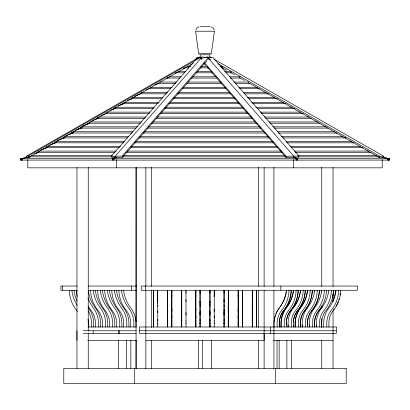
<?xml version="1.0" encoding="UTF-8"?>
<svg xmlns="http://www.w3.org/2000/svg" width="410" height="410" viewBox="0 0 410 410"><rect width="100%" height="100%" fill="white"/><g stroke="black" fill="none" stroke-linecap="round" stroke-linejoin="round"><path stroke-width="0.61" d="M76.952 340.459L76.952 330.762M153.391 323.705L153.391 317.591M153.412 294.887L153.412 290.27M153.524 326.995L153.524 323.065M153.396 317.883L153.407 293.37M153.519 324.915L153.519 320.763M153.401 311.415L153.401 309.002M157.758 324.915L157.758 323.065M157.645 303.169L157.645 290.27L157.737 293.15M167.516 323.705L167.516 320.763M167.511 321.22L167.516 310.867M167.526 306.198L167.531 290.27M167.639 324.915L167.639 326.995L167.644 323.065M167.521 312.594L167.521 303.989M171.749 315.828L171.749 324.915M171.769 296.604L171.764 290.27M171.882 323.065L171.882 326.995M171.754 317.883L171.764 294.974M171.754 311.415L171.759 309.002M181.635 323.705L181.635 312.456M181.65 301.586L181.65 291.402M181.768 323.065L181.763 326.995M181.64 315.136L181.645 299.638M186.002 323.065L186.002 326.995M195.76 323.705L195.754 315.828M195.883 326.995L195.888 323.065M195.76 317.883L195.775 290.27M195.883 324.915L195.883 320.763M195.765 311.415L195.765 309.002M199.993 323.705L199.993 312.456M200.008 303.169L200.008 290.27M200.126 323.065L200.121 326.995M199.998 315.136L200.003 301.13M209.879 323.705L209.874 319.395M209.879 320.763L209.879 310.867M209.894 306.198L209.894 290.27M210.007 324.915L210.007 326.995L210.012 323.065M209.884 312.594L209.889 303.989M214.245 323.065L214.245 326.995M224.003 323.705L224.003 312.456M224.019 301.586L224.019 291.402M224.132 323.065L224.126 326.995M224.003 315.136L224.014 299.638M228.237 323.705L228.232 319.395M228.237 320.763L228.242 309.36M228.252 306.198L228.252 290.27M228.37 323.065L228.37 326.995M228.242 312.594L228.247 305.358M238.123 323.705L238.123 315.828M238.143 296.604L238.138 290.27M238.251 326.995L238.256 323.065M238.123 317.883L238.138 294.974M238.251 324.915L238.251 320.763M238.128 311.415L238.133 309.002M242.361 323.705L242.361 312.456M242.377 303.169L242.377 290.27M242.489 323.065L242.484 326.995M242.361 315.136L242.371 301.13M252.247 323.705L252.242 319.395M252.247 320.763L252.247 310.867M252.258 306.198L252.268 290.27M252.375 323.065L252.37 326.995M252.252 312.594L252.252 305.358M256.481 315.828L256.481 324.915M256.501 296.604L256.501 290.27M256.614 323.065L256.614 326.995M256.486 317.883L256.496 294.974M256.491 310.308L256.491 309.002M264.117 368.421L264.117 290.357M264.117 286.518L264.117 167.5M293.355 290.27L293.304 291.746A33.999 29.417 90 0 1 286.318 307.936A23.765 20.597 -90 0 0 281.014 324.915L281.014 326.995M314.562 307.936A33.999 29.417 90 0 0 321.548 291.746L321.599 290.27M293.314 291.402L293.263 291.746A33.999 29.469 90 0 1 286.267 307.936A23.765 20.561 -90 0 0 281.075 324.915L281.075 326.995M314.444 291.746L314.496 291.402M321.507 291.746L321.558 290.27M27.813 157.276L20.5 158.726L20.777 160.1L389.223 160.1L389.5 158.726L297.373 158.726L297.096 160.1L295.923 159.639M195.78 30.022L197.015 27.947L199.091 26.711M207.24 56.995L293.909 156.277L293.432 157.486L298.521 157.245L299.003 156.025L213.128 57.672L207.24 56.995L204.923 57.62M209.776 57.672L210.161 56.995M209.705 57.789L210.151 57.005L211.268 57.631M379.183 157.455L379.855 156.277L383.775 156.277L383.099 157.455L379.183 157.455L247.983 82.441M211.217 53.859L210.668 54.453M194.765 60.085L196.872 57.672L200.403 57.267M115.251 157.455L111.894 157.455L111.218 156.277L193.74 62.053M195.847 59.65L196.687 58.691L198.486 58.128M111.218 156.277L115.138 156.277L202.084 56.995L208.352 57.672L208.562 58.891L207.721 59.85M206.881 60.808L122.416 157.245L115.348 157.486L115.133 156.266L122.206 156.025L208.352 57.672M193.151 63.335L28.9 157.245L26.916 157.486L26.219 156.266L199.849 57.005L200.295 57.789M26.219 156.266L28.203 156.025L200.223 57.672L199.839 56.995M174.947 73.349L176.095 72.857M154.872 84.839L158.911 83.122M146.242 89.851L149.783 88.375M166.501 78.3L168.208 77.598M114.093 159.639L112.95 160.1L112.924 158.726L116.276 157.337M114.041 159.639L112.924 160.1L112.678 158.726L20.5 158.726M112.678 158.726L116.097 157.337M134.67 96.273L141.06 93.706M118.213 105.836L124.03 103.504M101.039 115.635L106.851 113.303M68.424 134.767L73.062 132.896M48.831 145.473L56.395 142.439M137.37 95.105L140.292 93.941M85.962 124.732L89.467 123.333M65.815 135.7L73.405 132.666M63.652 137.058L63.991 137.919L65.154 137.452M52.388 144.074L55.309 142.905M120.545 104.904L123.492 103.735M112.478 109.567L115.425 108.404M82.846 125.901L89.918 123.102M80.657 127.264L80.995 128.12L82.174 127.653M127.464 100.47L132.204 98.605M110.562 110.269L115.307 108.404M92.424 120.535L98.374 118.203M60.147 139.431L64.308 137.796M130.324 99.451L132.035 98.784M75.143 130.4L81.969 127.73M77.459 129.509L80.878 128.176M73.4 132.573L72.262 133.019L71.904 132.163M56.975 140.64L64.97 137.529M54.858 141.957L55.196 142.818L56.339 142.373M94.577 119.71L98.005 118.377M183.193 68.475L184.91 67.824M40.759 150.019L47.621 147.441M43.665 148.943L47.104 147.656M34.517 153.847L38.596 152.387M35.644 153.432L38.617 152.387M199.685 57.754L202.084 57.005M203.186 58.076L200.874 58.691L201.71 59.65M27.752 157.276L20.551 158.726L20.823 160.1L22.627 159.741L20.777 160.1M28.956 157.03L30.755 156.666M29.033 157.03L30.253 156.789M204.231 62.535L286.072 156.277L299.003 156.025M200.29 26.517L209.71 26.517M201.674 57.584L200.29 57.584L200.29 54.761L209.71 54.761L209.71 57.584L209.074 57.584M203.78 57.584L206.22 57.584M186.98 66.584L190.722 66.584M201.207 66.584L207.439 66.584M220.477 66.584L222.343 66.584M184.982 67.875L188.723 67.875M200.587 67.875L208.69 67.875M221.851 67.875L223.096 67.875M178.381 71.514L186.037 71.514M197.323 71.514L211.996 71.514M224.583 71.514L230.958 71.514M175.685 72.806L184.618 72.806M196.047 72.806L212.636 72.806M226.002 72.806L231.742 72.806M169.407 76.788L181.246 76.788M192.741 76.788L216.188 76.788M229.487 76.788L240.081 76.788M167.444 78.064L179.908 78.064M191.47 78.064L216.823 78.064M230.2 78.064L240.173 78.064M159.967 82.046L176.536 82.046M188.267 82.046L220.764 82.046M233.936 82.046L248.593 82.046M157.952 83.317L175.793 83.317M186.991 83.317L221.4 83.317M235.314 83.317L249.972 83.317M150.383 87.299L172.149 87.299M183.598 87.299L225.203 87.299M238.851 87.299L257.413 87.299M149.635 88.57L170.76 88.57M182.317 88.57L225.843 88.57M239.599 88.57L259.443 88.57M141.03 92.557L167.741 92.557M178.709 92.557L229.59 92.557M243.314 92.557L266.213 92.557M140.287 93.829L166.363 93.829M177.438 93.829L230.861 93.829M244.693 93.829L268.858 93.829M132.399 97.442L162.842 97.442M174.214 97.442L234.361 97.442M247.404 97.442L274.68 97.442M161.448 98.728L132.271 98.728L131.933 97.867M172.938 98.728L235.002 98.728M248.803 98.728L277.344 98.728M123.984 102.341L158.701 102.341M170.16 102.341L238.215 102.341M251.755 102.341L283.315 102.341M123.231 103.622L157.942 103.622M168.889 103.622L239.491 103.622M252.514 103.622L285.965 103.622M115.364 107.236L154.124 107.236M165.712 107.236L243.15 107.236M255.948 107.236L292.166 107.236M153.361 108.522L115.23 108.522L114.897 107.666M164.43 108.522L243.791 108.522M257.347 108.522L294.836 108.522M107.092 112.135L149.958 112.135M161.304 112.135L247.035 112.135M260.488 112.135L300.796 112.135M149.184 113.421L106.318 113.421L105.98 112.565M160.023 113.421L248.311 113.421M261.267 113.421L303.492 113.421M98.83 117.034L146.057 117.034M156.922 117.034L251.371 117.034M264.368 117.034L309.037 117.034M144.648 118.321L98.062 118.321L97.724 117.465M156.287 118.321L252.647 118.321M265.777 118.321L311.087 118.321M90.123 121.934L141.568 121.934M152.945 121.934L255.122 121.934M269.057 121.934L317.325 121.934M140.169 123.22L89.359 123.22L89.021 122.364M151.669 123.22L257.039 123.22M269.826 123.22L319.995 123.22M81.759 126.833L137.586 126.833M148.358 126.833L259.945 126.833M272.84 126.833L326.124 126.833M80.995 128.12L136.187 128.12M147.718 128.12L260.586 128.12M274.239 128.12L328.159 128.12M73.011 131.733L133.071 131.733M144.279 131.733L263.758 131.733M277.544 131.733L334.411 131.733M132.302 133.019L72.242 133.019L71.924 132.163M142.998 133.019L265.039 133.019M278.318 133.019L337.097 133.019M64.754 136.632L128.93 136.632M139.918 136.632L268.212 136.632M281.409 136.632L343.042 136.632M63.991 137.919L127.525 137.919M139.277 137.919L268.852 137.919M282.813 137.919L345.712 137.919L344.554 137.452M55.97 141.532L124.455 141.532M135.766 141.532L272.737 141.532M286.077 141.532L351.365 141.532M55.196 142.818L123.682 142.818M134.49 142.818L273.378 142.818M286.851 142.818L354.061 142.818M47.14 146.406L120.648 146.406M131.441 146.406L277.175 146.406M289.942 146.406L360.246 146.406M119.233 147.692L47.006 147.692L46.504 146.406M130.8 147.692L277.811 147.692M291.351 147.692L362.937 147.692M38.535 151.09L116.143 151.09M127.392 151.09L281.286 151.09M294.467 151.09L368.897 151.09M114.723 152.387L38.386 152.387L38.063 151.521M126.111 152.387L282.562 152.387M295.256 152.387L370.953 152.387M31.765 155.518L112.309 155.518M123.323 155.518L285.047 155.518M297.834 155.518L376.462 155.518M30.299 156.83L112.125 156.83M122.682 156.83L285.688 156.83M298.024 156.83L379.204 156.83M216.403 77.654L286.072 157.455L293.909 157.455L293.909 156.277M112.924 158.726L297.178 158.726L297.178 160.1L295.989 159.639M77.393 286.036L60.864 286.036L60.864 290.27L77.387 290.27M88.196 286.036L136.54 286.036M88.196 290.27L136.54 290.27M88.196 326.995L136.207 326.995M83.184 330.762L136.207 330.762M139.349 330.762L336.303 330.762M83.184 333.397L136.064 333.397M87.76 340.459L136.586 340.459M145.852 340.459L264.148 340.459L264.148 333.397M273.414 340.459L333.048 340.459M382.187 157.276L389.5 158.726M389.223 160.1L387.394 159.741L389.177 160.1L389.449 158.726L382.248 157.276M210.909 26.711L212.985 27.947L214.22 30.022M293.611 157.337L297.178 158.726M293.847 157.337L297.373 158.726M214.035 59.224L383.78 156.266M209.182 58.691L210.853 59.645M218.079 63.775L379.855 156.277M221.851 67.496L226.853 70.361M230.189 72.268L234.638 74.81M239.086 77.352L244.647 80.529M199.332 54.453L198.783 53.859M203.811 63.232L205.907 65.636M207.168 67.081L210.525 70.925M211.785 72.37L215.563 76.696M200.223 57.672L200.685 58.486M115.138 156.277L115.81 157.455M28.203 156.025L28.9 157.245M196.872 57.672L197.353 58.891M114.826 107.666L115.164 108.522M97.939 117.465L98.277 118.321M54.966 141.957L55.299 142.818M38.084 151.521L38.412 152.387M122.206 156.025L122.416 157.245M307.485 324.915L307.428 323.705A18.988 16.456 -90 0 1 308.412 316.95M286.364 324.915L286.313 323.705A18.988 16.431 90 0 1 290.859 310.308A30.873 26.717 90 0 0 298.178 291.402L298.178 290.27M256.593 291.402L256.588 294.887M256.609 317.591L256.614 321.22M256.593 293.37L256.604 317.883M256.599 309.002L256.599 311.415M252.355 291.402L252.355 291.746M252.37 312.456L252.375 321.22M252.365 315.136L252.35 290.27M242.474 306.198L242.469 290.27L242.469 293.15M242.484 310.867L242.489 321.22M242.479 303.989L242.479 312.594M238.236 291.402L238.23 296.604M238.251 315.828L238.256 321.22M238.236 294.974L238.246 317.883M238.241 309.002L238.246 311.415M228.349 291.402L228.349 301.586M228.365 312.456L228.37 321.22M228.355 299.638L228.36 315.136M224.132 319.395L224.132 321.22M224.116 306.198L224.111 290.27M224.126 309.36L224.126 323.705M224.121 305.358L224.121 312.594M214.225 291.402L214.225 296.604M214.245 315.828L214.245 321.22M214.23 293.37L214.24 317.883M214.235 309.002L214.235 311.415M209.992 291.402L209.992 303.169M210.007 312.456L210.012 321.22M209.997 301.13L210.002 315.136M200.126 319.395L200.126 321.22M200.106 290.27L200.106 306.198M200.121 310.867L200.121 323.705M200.111 303.989L200.116 312.594M195.867 291.402L195.867 296.604M195.888 315.828L195.888 321.22M195.867 294.974L195.883 317.883M195.872 309.002L195.877 310.308M185.981 291.402L185.981 301.586M185.996 312.456L186.002 321.22M185.986 299.638L185.996 315.136M181.768 319.395L181.768 321.22M181.748 306.198L181.743 290.27M181.758 309.36L181.763 323.705M181.753 305.358L181.758 312.594M171.862 291.402L171.857 296.604M171.877 315.828L171.882 321.22M171.862 294.974L171.877 317.883M171.867 309.002L171.872 311.415M167.623 291.402L167.623 303.169M167.639 312.456L167.644 321.22M167.628 301.13L167.639 315.136M157.758 319.395L157.758 321.22M157.742 306.198L157.732 290.27M157.753 310.867L157.753 323.705M157.748 305.358L157.748 312.594M153.504 291.402L153.499 296.604M153.519 315.828L153.524 321.22M153.504 294.974L153.514 317.883M153.509 309.002L153.509 310.308M382.202 159.531L382.202 167.839L27.798 167.839L27.798 159.531M340.741 290.27L340.741 291.402A30.873 26.717 90 0 1 333.422 310.308A18.988 16.431 90 0 0 328.871 323.705L328.928 326.995M338.619 290.27L338.619 291.402A30.873 26.717 90 0 1 331.3 310.308A18.988 16.431 -90 0 0 326.749 323.705L326.806 326.995M335.918 290.27L335.867 291.746A33.999 29.417 90 0 1 328.881 307.936A23.765 20.561 -90 0 0 323.639 324.915L323.639 326.995M335.662 290.27L335.611 291.746A33.999 29.469 90 0 1 332.736 301.13M333.484 290.27L333.438 291.402A30.873 26.758 -90 0 1 332.689 296.604M333.048 167.5L333.048 286.518M333.048 294.195L333.048 301.873M333.048 310.831L333.048 368.421M331.362 290.27L331.362 291.402A30.873 26.717 90 0 1 324.043 310.308A18.988 16.431 -90 0 0 319.492 323.705L319.549 326.995M328.661 290.27L328.61 291.746A33.999 29.417 90 0 1 321.624 307.936A23.765 20.597 -90 0 0 316.32 324.915L316.32 326.995M326.421 290.27L326.421 291.402A30.873 26.717 90 0 1 319.103 310.308A18.988 16.431 90 0 0 314.557 323.705L314.613 326.995M324.3 290.27L324.3 291.402A30.873 26.717 90 0 1 316.981 310.308A18.988 16.431 -90 0 0 312.43 323.705L312.487 326.995M321.753 167.398L321.753 286.477M321.753 305.681L321.753 308.243M321.753 318.483L321.753 327.446M321.753 340.254L321.753 368.421M321.671 326.995L321.614 323.705A18.988 16.431 90 0 1 326.165 310.308A30.873 26.717 90 0 0 333.484 291.402M319.364 290.27L319.364 291.402A30.873 26.717 90 0 1 312.046 310.308A18.988 16.431 90 0 0 307.495 323.705L307.485 326.995M319.313 290.27L319.313 291.402A30.873 26.758 -90 0 1 319.216 292.571M317.237 290.27L317.237 291.402A30.873 26.717 90 0 1 309.919 310.308A18.988 16.431 -90 0 0 305.368 323.705L305.424 326.995M316.382 324.915L316.382 326.995M314.496 290.27L314.485 291.746A33.999 29.417 90 0 1 307.5 307.936M314.542 326.995L314.485 323.705A18.988 16.456 -90 0 1 319.047 310.308A30.873 26.758 -90 0 0 321.619 306.68M312.302 290.27L312.251 291.402A30.873 26.758 -90 0 1 304.922 310.308A18.988 16.456 -90 0 0 300.755 319.308M310.18 290.27L310.18 291.402A30.873 26.717 90 0 1 302.862 310.308A18.988 16.431 -90 0 0 298.311 323.705L298.367 326.995M309.319 324.915L309.319 326.995M309.258 326.995L309.258 324.915A23.765 20.597 -90 0 1 314.511 307.936M307.479 290.27L307.428 291.746A33.999 29.417 90 0 1 300.443 307.936A23.765 20.561 90 0 0 295.2 324.915L295.2 326.995M307.433 290.27L307.382 291.746A33.999 29.469 90 0 1 300.386 307.936A23.765 20.597 -90 0 0 295.138 324.915L295.138 326.995M305.24 290.27L305.194 291.402A30.873 26.758 -90 0 1 297.86 310.308A18.988 16.431 90 0 0 293.37 323.705L293.427 326.995M303.118 290.27L303.118 291.402A30.873 26.717 90 0 1 295.8 310.308A18.988 16.431 -90 0 0 291.249 323.705L291.305 326.995M302.257 324.915L302.257 326.995M302.196 326.995L302.196 324.915A23.765 20.597 -90 0 1 307.449 307.936M300.489 326.995L300.433 323.705A18.988 16.431 90 0 1 304.984 310.308A30.873 26.717 90 0 0 312.302 291.402M300.422 326.995L300.366 323.705A18.988 16.456 -90 0 1 300.668 319.79M298.131 290.27L298.131 291.402A30.873 26.758 -90 0 1 290.803 310.308A18.988 16.456 -90 0 0 286.406 320.763M296.056 290.27L296.056 291.402A30.873 26.717 90 0 1 288.737 310.308A18.988 16.431 -90 0 0 284.186 323.705L284.243 326.995M293.601 159.531L293.601 167.839M293.36 324.915L293.36 326.995M291.361 340.402L291.361 368.421M291.269 290.27L291.269 291.402A30.873 26.758 -90 0 1 283.935 310.308A18.988 16.456 -90 0 0 279.379 323.705L279.435 326.995M291.1 290.27L291.1 291.402A30.873 26.717 90 0 1 283.781 310.308A18.988 16.431 90 0 0 279.231 323.705L279.287 326.995M288.978 290.27L288.978 291.402A30.873 26.717 90 0 1 281.66 310.308A18.988 16.431 -90 0 0 277.109 323.705L277.165 326.995M288.138 324.915L288.138 326.995M288.076 326.995L288.076 324.915A23.765 20.597 -90 0 1 293.324 307.936A33.999 29.469 90 0 0 300.325 291.746L300.417 290.27L300.366 291.746A33.999 29.417 90 0 1 293.381 307.936M286.887 340.402L286.887 368.421M286.364 326.995L286.241 323.705A18.988 16.456 -90 0 1 286.272 322.229M286.277 290.27L286.226 291.746A33.999 29.417 90 0 1 279.241 307.936A23.765 20.561 -90 0 0 273.998 324.915L273.998 326.995M286.072 156.277L286.072 157.455M280.845 286.036L280.845 290.27M279.143 340.402L279.143 368.421M277.027 340.402L277.027 368.421M275.612 368.421L275.612 383.483M273.901 167.5L273.931 286.518M273.901 290.357L273.931 368.421M270.651 326.995L270.651 333.397M258.5 167.398L258.469 286.477M258.469 290.316L258.5 327.446M258.469 340.254L258.5 368.421M256.593 290.27L256.588 293.15M256.604 320.763L256.609 323.705M256.475 323.065L256.475 326.995M252.37 320.763L252.37 323.705M252.242 323.065L252.242 326.995M242.484 320.763L242.484 323.705M242.356 323.065L242.356 326.995M238.23 290.27L238.23 293.15M238.118 323.065L238.123 326.995M228.344 290.27L228.344 293.15M228.365 320.763L228.365 323.705M228.232 323.065L228.237 326.995M224.024 290.27L224.106 293.15M223.998 323.065L223.998 326.995M214.225 290.27L214.225 293.15M214.24 320.763L214.24 323.705M211.591 340.402L211.591 368.421M209.992 290.27L209.987 293.15M210.007 320.763L210.007 323.705M209.874 323.065L209.874 326.995M202.648 340.402L202.648 368.421M200.1 291.402L200.1 293.15M199.988 323.065L199.988 326.995M198.409 340.402L198.409 368.421M195.862 290.27L195.862 293.15M195.754 323.065L195.754 326.995M185.976 290.27L185.981 293.15M185.996 320.763L185.996 323.705M181.65 290.27L181.743 293.15M181.63 323.065L181.635 326.995M171.857 290.27L171.857 293.15M171.877 320.763L171.877 323.705M171.744 323.065L171.744 326.995M167.618 290.27L167.618 293.15M167.639 320.763L167.639 323.705M167.511 323.065L167.516 326.995M157.753 324.915L157.758 326.995M153.504 290.27L153.499 293.15M153.386 323.065L153.386 326.995M151.5 167.398L151.531 286.477M151.531 290.316L151.5 327.446M151.5 340.254L151.531 368.421M145.852 167.5L145.852 286.518M145.852 290.357L145.852 368.421M145.325 286.036L145.325 290.27M136.099 321.712L136.099 167.5L136.069 368.421L136.099 340.264M136.002 326.995L136.002 324.915A23.765 20.561 -90 0 0 130.759 307.936A33.999 29.417 -90 0 1 123.774 291.746L123.723 290.27M134.388 368.421L134.388 383.483M133.88 326.995L133.88 324.915A23.765 20.561 -90 0 0 128.637 307.936A33.999 29.417 -90 0 1 121.652 291.746L121.601 290.27M131.451 286.036L131.451 290.27M130.857 340.402L130.857 368.421M130.713 326.995L130.769 323.705A18.988 16.431 -90 0 0 126.218 310.308A30.873 26.717 90 0 1 118.9 291.402L118.9 290.27M128.924 326.995L128.924 324.915A23.765 20.561 -90 0 0 123.682 307.936A33.999 29.417 90 0 1 116.696 291.746L116.645 290.27M126.798 326.995L126.798 324.915A23.765 20.561 -90 0 0 121.555 307.936A33.999 29.417 -90 0 1 114.574 291.746L114.523 290.27M126.382 340.402L126.382 368.421M123.635 326.995L123.687 323.705A18.988 16.431 -90 0 0 119.141 310.308A30.873 26.717 90 0 1 111.822 291.402L111.822 290.27M121.862 326.995L121.862 324.915A23.765 20.561 -90 0 0 116.619 307.936A33.999 29.417 -90 0 1 109.634 291.746L109.583 290.27M119.74 326.995L119.74 324.915A23.765 20.561 -90 0 0 114.498 307.936A33.999 29.417 -90 0 1 107.512 291.746L107.461 290.27M119.505 330.762L119.505 333.397M118.639 340.402L118.639 368.421M118.311 330.762L118.311 333.397M116.573 326.995L116.63 323.705A18.988 16.431 -90 0 0 112.079 310.308A30.873 26.717 90 0 1 104.76 291.402L104.76 290.27M116.399 159.531L116.394 167.839M114.8 326.995L114.8 324.915A23.765 20.561 -90 0 0 109.557 307.936A33.999 29.417 -90 0 1 102.572 291.746L102.52 290.27M112.678 326.995L112.678 324.915A23.765 20.561 -90 0 0 107.435 307.936A33.999 29.417 -90 0 1 100.45 291.746L100.399 290.27M109.511 326.995L109.567 323.705A18.988 16.431 -90 0 0 105.016 310.308A30.873 26.717 90 0 1 97.698 291.402L97.698 290.27M107.743 326.995L107.743 324.915A23.765 20.561 -90 0 0 102.5 307.936A33.999 29.417 -90 0 1 95.515 291.746L95.463 290.27M105.616 326.995L105.616 324.915A23.765 20.561 -90 0 0 100.373 307.936A33.999 29.417 -90 0 1 93.388 291.746L93.337 290.27M102.449 326.995L102.505 323.705A18.988 16.431 -90 0 0 97.954 310.308A30.873 26.717 90 0 1 90.636 291.402L90.636 290.27M100.681 326.995L100.681 324.915A23.765 20.561 -90 0 0 95.438 307.936A33.999 29.417 90 0 1 88.452 291.746L88.401 290.27M98.554 326.995L98.554 324.915A23.765 20.561 -90 0 0 93.311 307.936A33.999 29.417 90 0 1 87.981 298.116M95.386 326.995L95.443 323.705A18.988 16.431 -90 0 0 90.897 310.308A30.873 26.717 90 0 1 88.037 306.198M93.618 326.995L93.618 324.915A23.765 20.561 -90 0 0 88.375 307.936M93.162 330.762L93.162 333.397M91.497 326.995L91.497 324.915A23.765 20.561 -90 0 0 88.196 310.867M88.329 326.995L88.386 323.705A18.988 16.431 -90 0 0 87.996 319.308M88.247 167.398L88.247 331.29M88.247 333.207L88.247 368.421M76.952 167.5L76.952 368.421M76.516 290.27L76.516 291.402A30.873 26.717 90 0 0 77.259 296.604M74.082 290.27L74.133 291.746A33.999 29.417 -90 0 0 77.008 301.13M71.96 290.27L72.011 291.746A33.999 29.417 -90 0 0 77.177 305.358M69.259 290.27L69.259 291.402A30.873 26.717 -90 0 0 76.578 310.308A18.988 16.431 -90 0 1 77.423 311.415M62.356 286.036L62.356 290.27M340.315 293.15A30.873 26.758 -90 0 1 340.069 294.887M339.157 298.854A30.873 26.758 -90 0 1 338.814 299.961M338.229 301.586A30.873 26.758 -90 0 1 336.015 306.198M334.17 309.002A30.873 26.758 -90 0 1 333.499 309.878M319.149 293.15A30.873 26.758 -90 0 1 311.984 310.308A18.988 16.456 -90 0 0 308.561 316.489M293.334 322.229A18.988 16.456 -90 0 1 293.693 319.308M293.791 318.831A18.988 16.456 -90 0 1 297.86 310.308A30.873 26.717 90 0 0 305.24 291.402M274.254 321.22A23.765 20.597 -90 0 1 274.49 319.395M274.597 318.79A23.765 20.597 -90 0 1 274.849 317.591M274.992 317.002A23.765 20.597 -90 0 1 275.325 315.828M275.925 314.111A23.765 20.597 -90 0 1 279.4 307.936M286.4 291.746A33.999 29.469 90 0 1 286.088 293.37M285.97 293.909A33.999 29.469 90 0 1 285.708 294.974M285.565 295.507A33.999 29.469 90 0 1 285.257 296.558M285.093 297.081A33.999 29.469 90 0 1 282.049 303.989M281.778 304.451A33.999 29.469 90 0 1 280.337 306.67M322.204 307.1A33.999 29.469 90 0 1 321.568 307.936M321.548 323.705A18.988 16.456 -90 0 1 321.578 322.229M214.415 31.221L211.427 53.285L198.573 53.285L195.585 31.221L214.415 31.221M357.387 286.036L141.219 286.036L141.219 290.27L357.387 290.27L357.387 286.036M336.303 326.995L139.349 326.995L139.349 333.397L336.303 333.397L336.303 326.995M346.219 368.421L63.781 368.421L63.781 383.483L346.219 383.483L346.219 368.421"/></g></svg>
